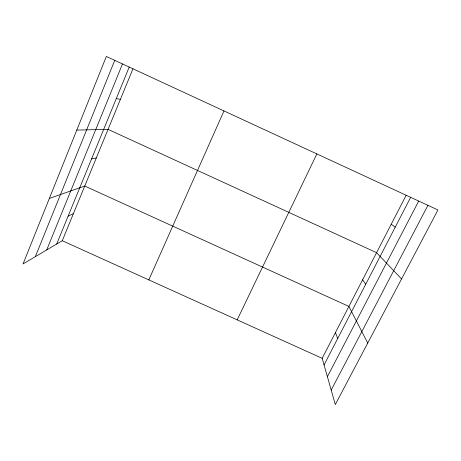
<?xml version="1.0" encoding="UTF-8"?>
<svg xmlns="http://www.w3.org/2000/svg" width="461" height="461" viewBox="0 0 461 461"><rect width="100%" height="100%" fill="white"/><g stroke="black" fill="none" stroke-linecap="round" stroke-linejoin="round"><path stroke-width="0.69" d="M35.336 256.662L114.754 60.356M46.711 249.937L122.482 63.946M56.686 244.036L129.213 67.07M62.27 240.734L132.964 68.81L106.353 56.461L23.05 263.928L62.27 240.734L322.181 358.324L335.303 404.539L437.95 209.968L132.964 68.81M148.817 279.89L223.971 110.94M237.185 319.871L316.851 153.939M322.181 358.324L406.141 195.274M324.054 364.916L410.636 197.348M327.396 376.683L418.697 201.071M331.2 390.087L427.929 205.341M68.107 216.169L73.414 213.627M49.35 198.432L84.761 186.037L348.908 306.427L367.734 343.07M91.578 158.901L96.309 157.956M76.797 130.077L108.064 129.368L376.579 252.68L401.554 278.963M116.305 98.573L120.396 99.374M391.228 224.242L395.233 227.158M362.623 279.787L365.723 284.27M335.429 332.6L337.7 338.512"/></g></svg>
